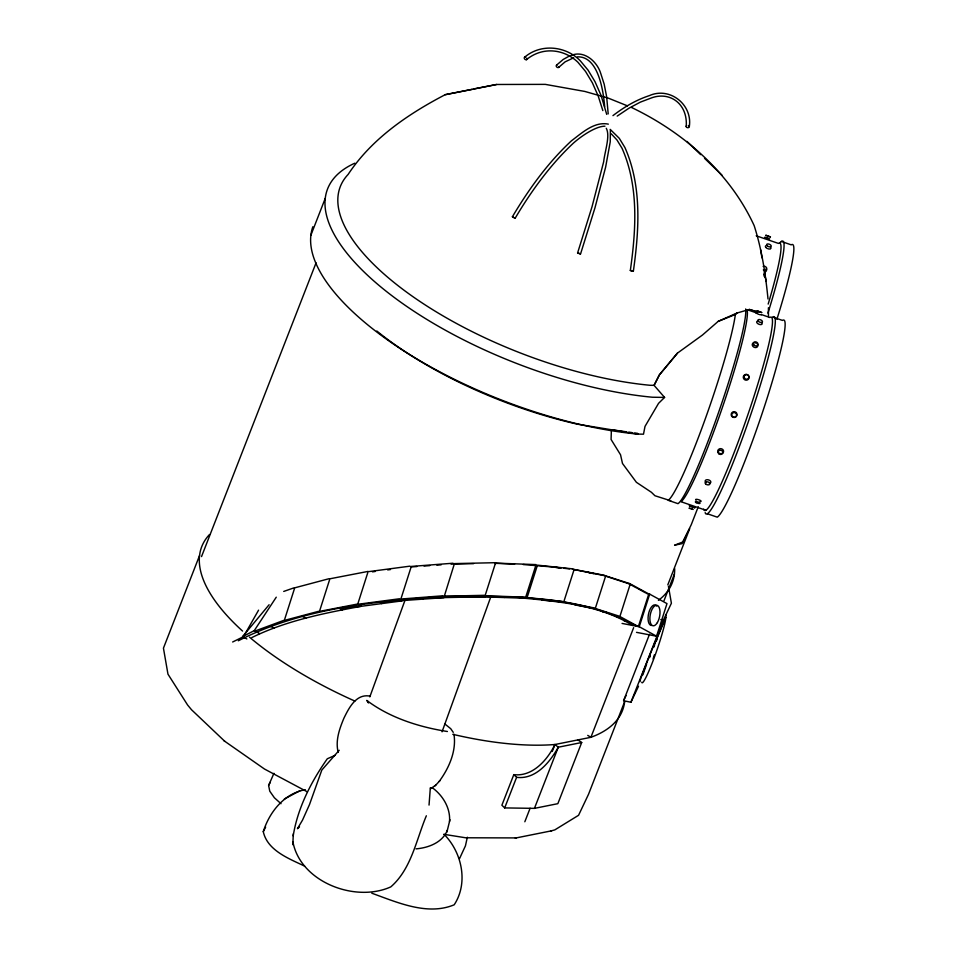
<?xml version="1.0" encoding="UTF-8"?>
<svg xmlns="http://www.w3.org/2000/svg" width="957" height="957" viewBox="0 0 957 957"><rect width="100%" height="100%" fill="white"/><g stroke="black" fill="none" stroke-linecap="round" stroke-linejoin="round"><path stroke-width="1.44" d="M426.344 815.783C416.259 839.887 411.307 869.076 390.815 886.876C355.334 902.918 300.642 882.21 292.95 842.076M293.213 835.868C297.639 807.935 311.24 781.594 327.306 758.769L334.95 755.408M292.854 844.72L293.285 833.834M429.035 805.088L430.339 787.707M495.427 564.163L495.618 562.692L454.443 563.601L443.845 597.67L380.049 602.156L381.664 603.604L402.06 600.888M464.444 597.228L464.576 596.235L524.077 598.197L563.721 602.049L594.369 607.97M610.195 129.374L619.299 138.334L624.909 147.51C642.087 186.113 639.12 230.29 633.378 271.118L630.328 270.52C636.01 230.123 639.001 186.412 622.002 148.215L616.99 140.009L611.26 133.824M467.339 837.219L465.437 845.856L459.539 858.608M416.032 848.871C428.437 847.818 442.505 842.579 447.362 830.209M449.515 821.573C450.663 808.21 442.828 795.351 432.193 787.647M446.931 832.004L449.957 819.706M653.081 659.014L654.349 654.863M357.786 603.987L368.182 571.389L329.89 578.794L319.482 611.391L357.786 603.987L361.244 606.295L381.664 603.604M495.618 562.692L485.211 595.29L444.036 596.199M504.554 597.479L505.643 596.821L527.044 597.754L537.451 565.156L572.968 568.889M563.721 602.049L574.128 569.451L604.776 575.372M630.328 583.794L619.921 616.392L595.278 608.496L605.685 575.899L630.328 583.794L627.804 583.483M649.671 594.13L666.981 603.616L656.574 636.214L639.264 626.727L649.671 594.13L646.8 593.579M610.375 130.092L610.243 141.827L605.614 167.2L594.991 207.741L580.552 253.964L577.597 252.959L592.036 206.724L603.676 161.721C604.764 151.505 610.434 135.87 606.271 128.274M663.034 624.347L663.536 622.84L653.464 646.908M490.857 596.69L442.05 731.818M642.865 674.864L646.573 664.254M404.943 600.422L369.821 696.875M649.659 657.495L650.114 656.239M310.869 235.255L325.248 198.374M199.546 555.55L163.444 648.152L167.965 674.159L187.608 705.022L191.544 709.771L224.728 741.268M201.532 556.591L316.061 262.852M280.999 803.701L274.384 797.767L269.778 791.2L268.618 785.458L273.941 773.304M304.613 866.085C288.906 858.632 267.35 850.486 263.271 831.645C269.515 811.931 284.145 793.509 305.307 789.692M550.598 831.023L554.797 829.898L578.566 815.292L588.531 794.262L624.634 701.66A225.756 88.941 21.3 0 1 590.9 737.309L554.952 744.51C547.5 759.918 532.594 776.952 513.801 774.644L501.887 805.22L504.686 807.911L534.437 808.366L557.847 803.677L581.7 742.512L577.944 739.905M504.686 807.911L516.601 777.335L513.801 774.644M524.831 821.764L530.094 808.258M552.237 751.46L554.952 744.51A225.756 88.941 21.3 0 1 452.793 734.318M534.437 808.366L558.278 747.214L581.7 742.512M633.654 627.66L590.9 737.309L587.742 735.383M667.795 584.871L689.686 528.707L682.114 543.636L674.589 545.179L682.76 541.997L691.229 524.759L698.263 506.72M638.51 686.229L630.914 702.259L623.593 700.715L649.528 634.204M664.002 600.709L674.422 573.985M630.914 702.259L663.225 620.483L671.395 603.245L668.429 586.198M653.643 647.327L654.66 644.886M648.978 657.615L650.102 654.935M656.37 640.891L656.957 639.611M623.593 700.715L626.069 695.536M665.773 617.421L665.629 617.696A36.569 0.861 -67.8 0 0 657.71 635.903L654.193 644.36A35.852 0.849 -67.8 0 0 640.436 679.506L640.03 681.671M268.618 785.458L270.376 782.06M263.271 831.645L265.627 827.111M242.827 637.841L258.569 610.159M604.956 126.204C596.39 126.061 582.107 135.404 573.47 143.071C550.981 164.018 531.135 191.089 515.141 218.28L512.402 216.76C528.814 189.151 547.835 162.738 571.449 140.811C581.82 133.095 594.225 121.252 608.341 124.135M246.87 638.965L242.576 636.596L254.251 630.639L276.262 597.192M761.341 314.829L759.427 314.602M439.203 781.414C448.989 768.124 456.621 750.994 453.953 734.198M718.228 321.337L735.526 314.446L736.974 313.047L718.228 321.337L702.462 335.034L677.46 353.121L659.409 374.845L654.074 385.348L650.114 385.288A227.455 89.599 21.3 0 1 413.448 297.029A227.455 89.599 21.3 0 1 348.121 174.437C371.687 138.765 407.885 114.158 445.208 94.683L496.599 84.479L545.311 84.372L584.835 91.441L608.341 98.152L627.445 105.844M242.576 636.596L269.096 604.752M677.46 353.121L659.409 374.845L654.074 385.348L664.577 397.418L658.548 403.352L645.006 426.403L643.499 434.191L638.008 434.107L577.394 424.166A223.519 88.056 21.3 0 1 376.819 331.014M339.197 750.276L321.815 770.062L309.494 804.574L302.532 820.077L297.448 828.702L299.529 826.884M430.459 788.819L435.758 785.135M435.16 785.793L439.873 780.697M556.663 65.052L563.206 59.442L570.013 55.673M558.649 67.409L565.144 61.834L573.698 57.791M612.958 115.63C623.976 107.16 636.106 99.959 649.36 95.628C669.649 86.513 692.665 104.445 689.327 126.48M617.193 116.096L628.988 108.189L640.341 102.136L650.975 98.093C669.78 90.879 687.987 103.799 686.217 126.587M524.759 57.109C540.884 43.364 565.838 45.912 580.265 60.77L588.077 70.16L595.027 81.704L601.044 95.353L606.714 114.385M526.482 59.657C542.786 46.139 564.379 49.214 577.872 62.217L585.54 71.452L592.371 82.804L598.197 96.011L602.838 110.593M300.008 790.685L284.349 798.999M251.835 637.565C286.071 620.698 323.968 613.234 361.244 606.295L339.783 608.449L342.104 610.004M238.317 640.783C301.371 608.473 373.804 601.283 443.51 596.534C507.952 596.45 578.602 593.519 636.525 626.201M232.647 641.991L242.396 637.206M254.598 631.177L283.631 620.435M283.727 591.438L294.038 587.825M736.986 313.035L749.367 309.446L757.143 311.815M329.029 578.71L294.72 587.837L284.313 620.435L318.621 611.308M571.269 55.362C584.284 50.027 597.156 61.583 600.757 73.498L604.178 84.156L606.654 96.729L608.197 113.907M443.761 834.289L465.652 837.782L516.194 837.913M515.261 838.105L551.699 830.796M473.667 88.977L496.599 84.479M445.208 94.683L472.196 89.372M541.818 600.063C573.004 603.221 605.59 608.64 632.709 625.471M369.235 571.556L410.051 566.149M358.827 604.154L399.643 598.747M577.418 56.882C597.168 55.937 603.149 87.482 604.657 106.729M372.429 571.843L375.204 571.485M387.681 569.905L390.456 569.559M453.068 563.218L411.295 566.436L400.887 599.034L442.66 595.816M411.247 566.939L416.941 566.532M424.047 566.042L429.741 565.635M436.847 565.144L441.117 564.833M451.07 564.14L473.571 563.649M447.398 731.507C419.238 727.117 389.702 717.774 366.782 700.404L368.553 702.94L367.787 701.266M485.02 596.761L422.181 598.041L422.97 599.285M370.275 696.194C356.315 693.215 348.97 707.857 343.922 718.193C339.472 728.815 335.201 740.742 338.204 752.334M664.577 397.418L652.387 397.227A238.46 93.942 21.3 0 1 387.142 292.017A238.46 93.942 21.3 0 1 354.796 163.204M630.328 270.496L631.68 270.699M633.367 271.142L632.015 270.939M574.894 604.896L590.23 607.862M497.042 563.171L536.099 564.606L525.692 597.204L486.635 595.768M496.049 563.326L514.615 564.152M523.192 564.534L552.835 567.011M527.044 597.754L562.56 601.486M561.221 567.956L554.235 567.166L559.965 567.956M564.02 568.279L569.618 568.913M756.592 312.891L755.874 312.951L758.734 314.375M602.539 611.81L605.937 612.229M516.601 777.335C535.717 779.776 549.916 762.191 558.278 747.214L554.952 744.51M625.986 431.751L611.391 429.717L611.08 439.478L620.543 454.778L622.493 463.487L636.393 482.304L651.418 492.293L654.935 495.738L670.797 500.786M628.905 432.157L631.823 432.564M634.742 432.971L637.661 433.377M623.713 620.543L627.517 621.272M622.062 623.426L639.264 626.727M636.513 632.35L656.574 636.214M572.406 569.224L603.759 575.516L627.517 583.292M765.887 237.42L764.619 237.372L769.655 238.879M588.088 572.37L593.663 573.662M690.607 508.382L688.992 508.191L693.239 509.459M749.367 309.446L758.171 312.185M577.609 252.959L578.937 253.402M580.42 253.928L579.212 253.521M781.414 241.463L791.248 244.848A104.337 9.857 -71 0 1 776.881 319.327M756.209 235.781L778.46 243.425A102.255 9.666 -71 0 1 768.172 304.075M747.644 309.853L755.982 312.712M761.545 314.626L769.883 317.497A102.255 9.666 -71 0 1 746.604 418.412A102.255 9.666 -71 0 1 703.73 509.136M705.991 510.308L680.965 501.707A102.255 9.666 -71 0 0 721.578 409.811A102.255 9.666 -71 0 0 747.118 310.068M707.474 513.801L717.295 517.175A104.337 9.857 -71 0 0 763.112 410.493A104.337 9.857 -71 0 0 782.491 320.428L772.67 317.042A104.337 9.857 -71 0 1 748.912 420.027A104.337 9.857 -71 0 1 705.165 512.593M767.239 237.826L767.945 238.09M691.193 508.574L692.354 509.016M371.818 893.216C397.37 902.403 427.384 915.957 454.192 904.796C468.571 882.904 461.956 852.424 444.215 834.468M660.82 619.514L663.225 620.483M270.783 626.488L274.157 628.115M631.536 107.483C683.537 132.329 729.976 172.918 754.188 225.696C761.796 249.406 765.564 274.24 768.004 298.967M307.257 791.81L264.479 769.021L223.986 740.742M630.95 584.26L648.786 593.962L638.379 626.56L620.543 616.858M512.402 216.76L513.383 217.311M628.916 583.746L636.644 587.981M637.924 588.675L645.64 592.909M515.141 218.28L514.148 217.729M254.251 630.639L259.61 633.594M302.89 616.655L305.809 618.27M444.945 724.042L450.759 728.732L453.247 732.356M704.555 158.336L722.08 175.263M686.982 141.421L700.632 154.615M760.576 249.669L761.987 257.852M764.583 272.721L766.09 281.442M764.153 274.025L764.523 276.74M764.129 273.702L764.511 276.573M768.411 307.759L768.459 316.564M665.869 615.064A36.079 3.409 -71 0 1 655.306 654.696A36.079 3.409 -71 0 1 641.74 682.269M354.88 701.074A225.756 88.941 21.3 0 1 249.514 637.171M242.552 631.07A225.756 88.941 21.3 0 1 209.511 534.532M674.673 568.602A225.756 88.941 21.3 0 1 658.404 600.35M559.079 66.619A1.567 1.172 38.5 0 1 557.764 67.552A1.567 1.172 38.5 0 1 556.244 66.081A1.567 1.172 38.5 0 1 557.309 64.897M526.864 58.257A1.567 1.113 44.9 0 1 525.955 59.741A1.567 1.113 44.9 0 1 524.257 58.042A1.567 1.113 44.9 0 1 525.752 57.145M688.394 125.523A1.567 1.136 6.4 0 1 689.148 127.149A1.567 1.136 6.4 0 1 686.911 127.448A1.567 1.136 6.4 0 1 686.54 125.762M638.008 434.107A238.46 93.942 21.3 0 1 404.931 351.602A238.46 93.942 21.3 0 1 312.855 226.749M735.478 313.681A104.337 9.857 -71 0 1 704.651 420.613A104.337 9.857 -71 0 1 668.177 500.296L678.011 503.669A104.337 9.857 -71 0 0 718.707 412.024A104.337 9.857 -71 0 0 745.67 308.967M779.859 242.875A104.337 9.857 -71 0 1 767.933 313.166M761.916 322.928A2.895 1.483 22.2 0 1 760.779 324.602A2.895 1.483 22.2 0 1 757.166 323.083A2.895 1.483 22.2 0 1 757.681 321.133M770.409 248.82A2.895 1.483 22.2 0 1 767.909 248.748M767.215 248.461A2.895 1.483 22.2 0 1 766.055 247.648M765.672 247.193A2.895 1.483 22.2 0 1 765.935 245.71M770.66 247.337A2.895 1.483 22.2 0 1 770.744 248.557M766.15 268.618A2.895 2.321 26.2 0 1 763.925 271.967M763.148 266.393A2.44 1.95 26.2 0 1 766.76 268.57A2.44 1.95 26.2 0 1 763.327 269.922M721.231 453.63A2.895 2.476 10 0 0 723.289 450.197L722.87 449.634A2.895 2.476 10 0 0 720.143 448.689L719.425 448.869A2.895 2.476 10 0 0 720.489 453.642M709.388 483.321A2.895 1.723 14.9 0 0 710.477 481.108L710.034 480.653A2.895 1.723 14.9 0 0 707.295 479.72L706.613 479.78A2.895 1.723 14.9 0 0 705.967 482.436M699.926 501.552A2.895 0.766 17.5 0 0 700.632 500.655L700.153 500.355A2.895 0.766 17.5 0 0 697.414 499.422L696.78 499.327A2.895 0.766 17.5 0 0 696.074 500.224M757.406 344.197A2.895 2.321 26.2 0 1 756.556 347.379A2.895 2.321 26.2 0 1 752.692 346.051A2.895 2.321 26.2 0 1 753.542 342.869L754.2 342.702A2.895 2.321 26.2 0 1 754.917 342.714M755.647 342.869A2.895 2.321 26.2 0 1 756.341 343.192M651.705 625.459A10.431 4.749 -79.1 0 1 648.798 612.803A10.431 4.749 -79.1 0 1 656.777 606.116M765.887 235.29L770.433 236.953L765.887 235.29M757.143 310.869L761.676 312.532L757.143 310.869M689.399 505.786L694.794 507.76L689.399 505.786M745.527 374.546L744.821 374.773A2.895 2.799 39.5 0 0 743.625 378.565A2.895 2.799 39.5 0 0 747.477 379.893A2.895 2.799 39.5 0 0 748.685 376.101L748.254 375.479A2.895 2.799 39.5 0 0 745.527 374.546M733.564 411.761L732.835 412A2.895 2.859 -13.9 0 0 731.471 415.817A2.895 2.859 -13.9 0 0 735.335 417.144A2.895 2.859 -13.9 0 0 736.699 413.328L736.292 412.706A2.895 2.859 -13.9 0 0 733.564 411.761M767.143 245.746A2.44 1.244 22.2 0 0 771.091 246.511A2.44 1.244 22.2 0 0 768.543 244.011A2.44 1.244 22.2 0 0 767.143 245.746M744.187 377.309A2.44 2.357 39.5 0 0 748.171 378.685A2.44 2.357 39.5 0 0 747.25 374.606A2.44 2.357 39.5 0 0 744.187 377.309M718.647 453.642A2.44 2.093 10 0 0 722.774 453.14A2.44 2.093 10 0 0 720.023 450.268A2.44 2.093 10 0 0 718.647 453.642M758.399 321.325A2.44 1.244 22.2 0 0 762.334 322.09A2.44 1.244 22.2 0 0 759.798 319.602A2.44 1.244 22.2 0 0 758.399 321.325M705.811 484.086A2.44 1.447 14.9 0 0 709.819 484.134A2.44 1.447 14.9 0 0 706.936 481.802A2.44 1.447 14.9 0 0 705.811 484.086M696.17 502.64A2.44 0.646 17.5 0 0 699.986 503.358A2.44 0.646 17.5 0 0 696.899 501.707A2.44 0.646 17.5 0 0 696.17 502.64M753.685 344.664A2.44 1.95 26.2 0 0 757.753 345.13A2.44 1.95 26.2 0 0 755.563 341.84A2.44 1.95 26.2 0 0 753.685 344.664M733.361 417.228A2.44 2.404 -13.9 0 0 736.579 414.501A2.44 2.404 -13.9 0 0 732.595 413.137A2.44 2.404 -13.9 0 0 733.361 417.228M657.387 622.588A10.431 4.749 -79.1 0 0 657.567 605.518A10.431 4.749 -79.1 0 0 649.887 618.473A10.431 4.749 -79.1 0 0 657.387 622.588"/></g></svg>
